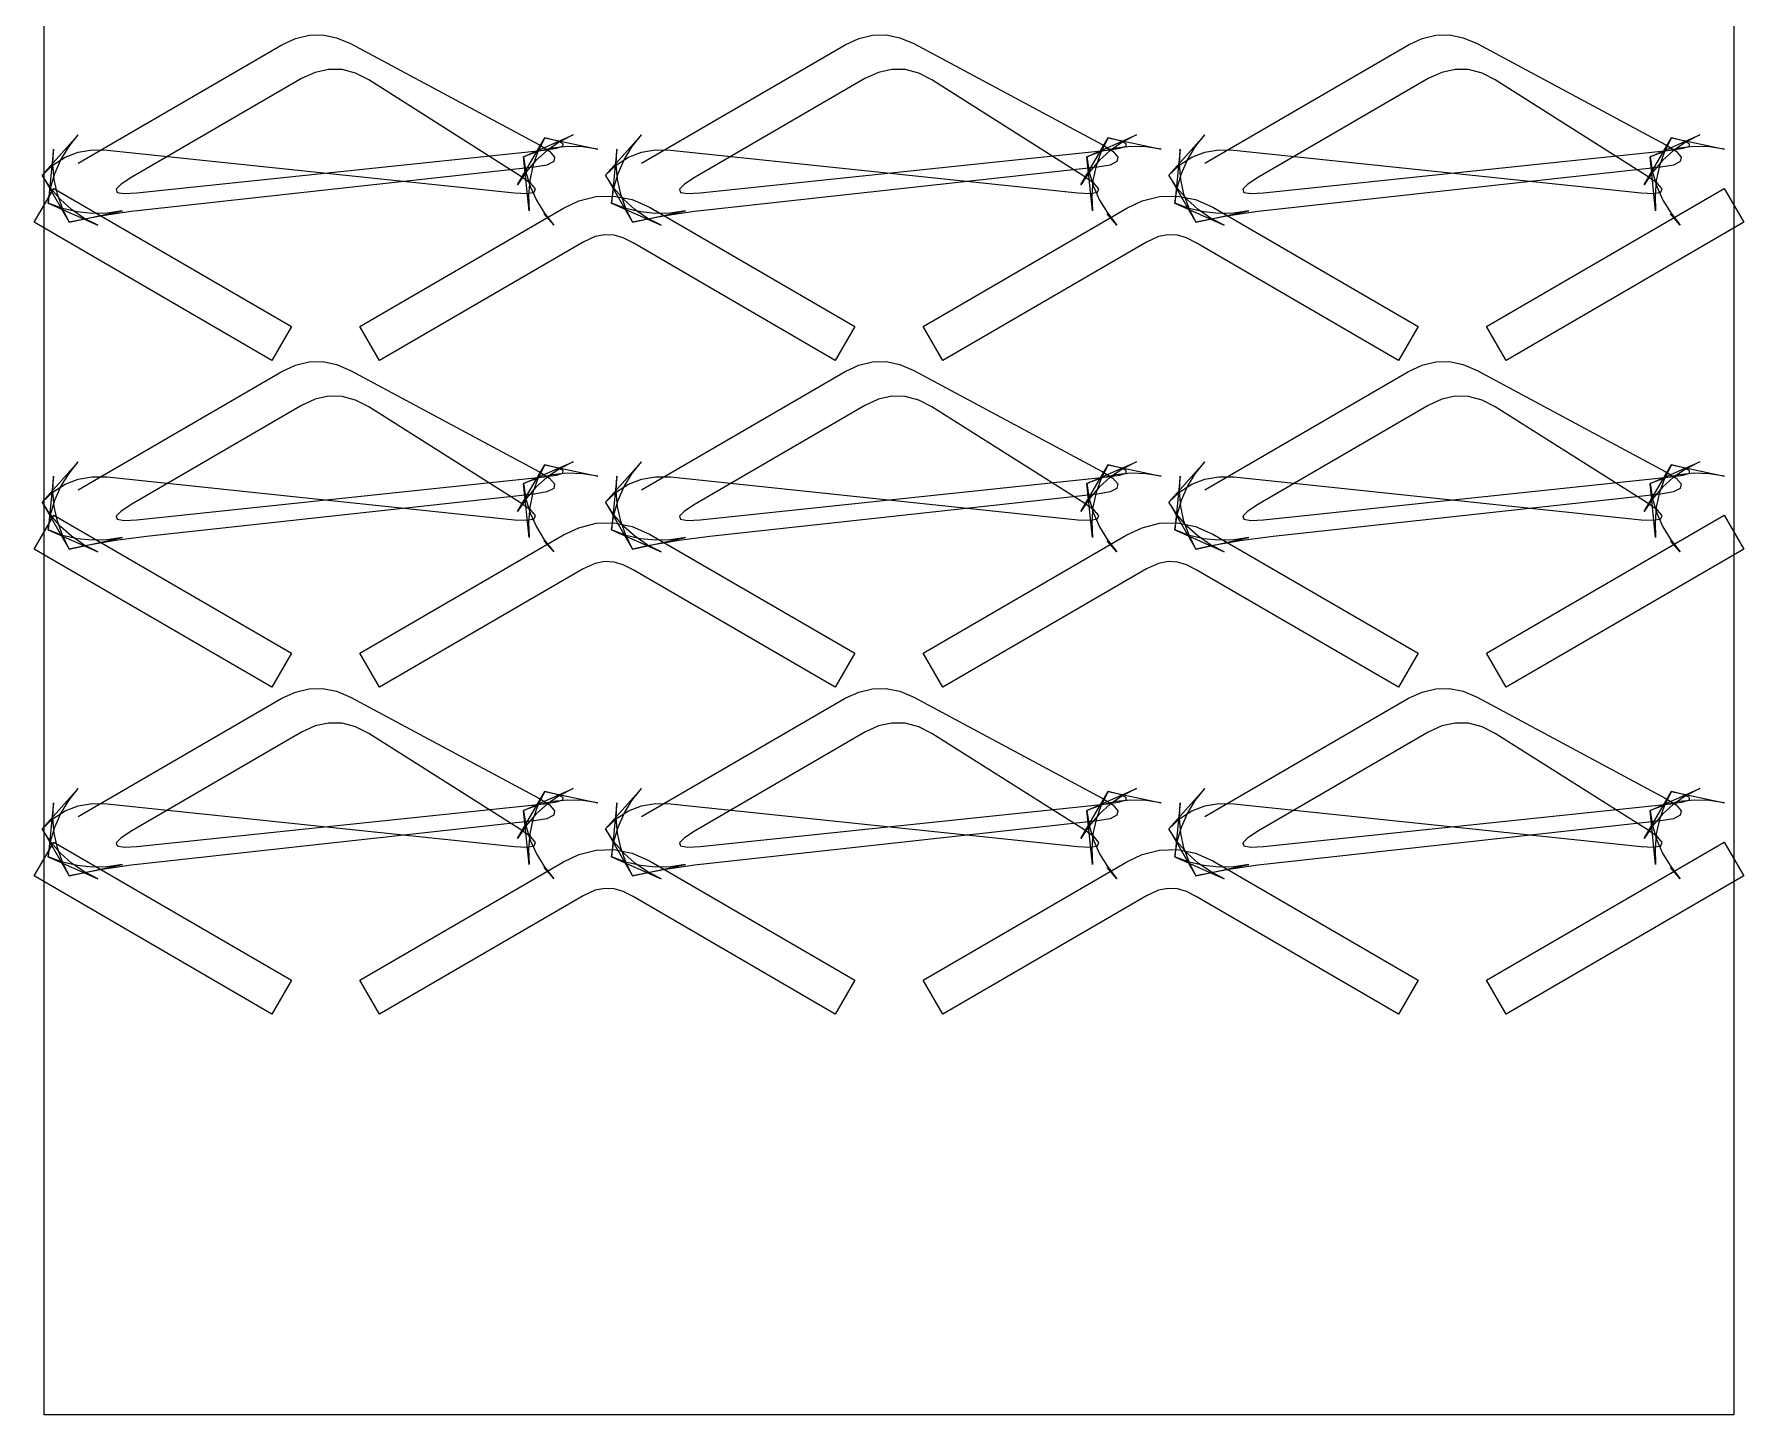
# Model space of a CAD drawing. Header units: metres. Extents: x 0 to 22, y 0 to 162.
# Drawn here: x -0.13 to 21.67, y 0 to 17.59 of the extents above; entities that cross this region are included whole.
import ezdxf

# ---------------------------------------------------------------- set-up
doc = ezdxf.new("R2010")
doc.units = ezdxf.units.M
doc.layers.add('TOP', color=1, linetype='Continuous', lineweight=0)

msp = doc.modelspace()

# ---------------------------------------------------------------- linework, layer by layer
at = {"layer": 'TOP'}
for p, q in [((0.435, 15.951), (3.032, 17.458)), ((3.032, 17.458), (3.205, 17.539)), ((3.205, 17.539), (3.379, 17.581)), ((3.379, 17.581), (3.554, 17.584)), ((3.554, 17.584), (3.729, 17.548)), ((3.729, 17.548), (3.905, 17.473)), ((3.905, 17.473), (6.305, 16.187)), ((7.615, 15.951), (10.212, 17.458)), ((10.212, 17.458), (10.385, 17.539)), ((10.385, 17.539), (10.559, 17.581)), ((10.559, 17.581), (10.734, 17.584)), ((10.734, 17.584), (10.909, 17.548)), ((10.909, 17.548), (11.085, 17.473)), ((11.085, 17.473), (13.485, 16.187)), ((14.795, 15.951), (17.392, 17.458)), ((17.392, 17.458), (17.565, 17.539)), ((17.565, 17.539), (17.739, 17.581)), ((17.739, 17.581), (17.914, 17.584)), ((17.914, 17.584), (18.089, 17.548)), ((18.089, 17.548), (18.265, 17.473)), ((18.265, 17.473), (20.665, 16.187)), ((3.283, 17.026), (1.118, 15.769)), ((3.456, 17.106), (3.283, 17.026)), ((3.627, 17.144), (3.456, 17.106)), ((3.798, 17.141), (3.627, 17.144)), ((3.969, 17.096), (3.798, 17.141)), ((4.138, 17.01), (3.969, 17.096)), ((6.072, 15.785), (4.138, 17.01)), ((10.463, 17.026), (8.298, 15.769)), ((10.636, 17.106), (10.463, 17.026)), ((10.807, 17.144), (10.636, 17.106)), ((10.978, 17.141), (10.807, 17.144)), ((11.149, 17.096), (10.978, 17.141)), ((11.318, 17.01), (11.149, 17.096)), ((13.252, 15.785), (11.318, 17.01)), ((17.643, 17.026), (15.478, 15.769)), ((17.816, 17.106), (17.643, 17.026)), ((17.987, 17.144), (17.816, 17.106)), ((18.158, 17.141), (17.987, 17.144)), ((18.329, 17.096), (18.158, 17.141)), ((18.498, 17.01), (18.329, 17.096)), ((20.432, 15.785), (18.498, 17.01)), ((0.436, 16.309), (-0.025, 15.794)), ((0.122, 16.127), (0.052, 15.439)), ((0.114, 15.93), (0.122, 16.127)), ((0.215, 15.991), (0.314, 16.155)), ((0.314, 16.155), (0.436, 16.309)), ((6.035, 15.674), (6.382, 16.272)), ((6.112, 16.029), (6.744, 16.309)), ((6.382, 16.272), (6.294, 16.096)), ((6.482, 16.142), (6.296, 16.098)), ((6.305, 16.187), (6.444, 16.1)), ((6.374, 16.115), (6.533, 16.138)), ((6.538, 16.232), (6.382, 16.272)), ((6.382, 16.272), (7.058, 16.127)), ((6.569, 16.219), (6.411, 16.11)), ((6.672, 16.161), (6.482, 16.142)), ((6.533, 16.138), (6.614, 16.165)), ((6.615, 16.196), (6.538, 16.232)), ((6.744, 16.309), (6.569, 16.219)), ((6.614, 16.165), (6.615, 16.196)), ((6.863, 16.156), (6.672, 16.161)), ((7.058, 16.127), (6.863, 16.156)), ((7.616, 16.309), (7.155, 15.794)), ((7.302, 16.127), (7.232, 15.439)), ((7.294, 15.93), (7.302, 16.127)), ((7.395, 15.991), (7.494, 16.155)), ((7.494, 16.155), (7.616, 16.309)), ((13.215, 15.674), (13.562, 16.272)), ((13.292, 16.029), (13.924, 16.309)), ((13.562, 16.272), (13.474, 16.096)), ((13.662, 16.142), (13.476, 16.098)), ((13.485, 16.187), (13.624, 16.1)), ((13.554, 16.115), (13.713, 16.138)), ((13.718, 16.232), (13.562, 16.272)), ((13.562, 16.272), (14.238, 16.127)), ((13.749, 16.219), (13.591, 16.11)), ((13.852, 16.161), (13.662, 16.142)), ((13.713, 16.138), (13.794, 16.165)), ((13.795, 16.196), (13.718, 16.232)), ((13.924, 16.309), (13.749, 16.219)), ((13.794, 16.165), (13.795, 16.196)), ((14.043, 16.156), (13.852, 16.161)), ((14.238, 16.127), (14.043, 16.156)), ((14.796, 16.309), (14.335, 15.794)), ((14.482, 16.127), (14.412, 15.439)), ((14.474, 15.93), (14.482, 16.127)), ((14.575, 15.991), (14.674, 16.155)), ((14.674, 16.155), (14.796, 16.309)), ((20.395, 15.674), (20.742, 16.272)), ((20.472, 16.029), (21.104, 16.309)), ((20.742, 16.272), (20.654, 16.096)), ((20.842, 16.142), (20.656, 16.098)), ((20.665, 16.187), (20.804, 16.1)), ((20.734, 16.115), (20.893, 16.138)), ((20.898, 16.232), (20.742, 16.272)), ((20.742, 16.272), (21.418, 16.127)), ((20.929, 16.219), (20.771, 16.11)), ((21.032, 16.161), (20.842, 16.142)), ((20.893, 16.138), (20.974, 16.165)), ((20.975, 16.196), (20.898, 16.232)), ((21.104, 16.309), (20.929, 16.219)), ((20.974, 16.165), (20.975, 16.196)), ((21.223, 16.156), (21.032, 16.161)), ((21.418, 16.127), (21.223, 16.156)), ((-0.025, 15.794), (0.115, 15.926)), ((0.13, 15.739), (0.114, 15.93)), ((0.115, 15.926), (0.268, 16.024)), ((0.138, 15.817), (0.215, 15.991)), ((0.268, 16.024), (0.435, 16.088)), ((0.435, 16.088), (0.614, 16.118)), ((0.614, 16.118), (0.806, 16.115)), ((0.806, 16.115), (5.997, 15.57)), ((1.183, 15.57), (6.374, 16.115)), ((6.296, 16.098), (6.112, 16.029)), ((6.182, 15.342), (6.112, 16.029)), ((6.112, 16.029), (6.143, 15.835)), ((6.269, 15.983), (6.144, 15.838)), ((6.23, 15.915), (6.19, 15.73)), ((6.294, 16.096), (6.23, 15.915)), ((6.41, 15.925), (6.248, 15.896)), ((6.411, 16.11), (6.269, 15.983)), ((6.496, 15.969), (6.41, 15.925)), ((6.444, 16.1), (6.507, 16.027)), ((6.507, 16.027), (6.496, 15.969)), ((7.155, 15.794), (7.295, 15.926)), ((7.31, 15.739), (7.294, 15.93)), ((7.295, 15.926), (7.448, 16.024)), ((7.318, 15.817), (7.395, 15.991)), ((7.448, 16.024), (7.615, 16.088)), ((7.615, 16.088), (7.794, 16.118)), ((7.794, 16.118), (7.986, 16.115)), ((7.986, 16.115), (13.177, 15.57)), ((8.363, 15.57), (13.554, 16.115)), ((13.476, 16.098), (13.292, 16.029)), ((13.362, 15.342), (13.292, 16.029)), ((13.292, 16.029), (13.323, 15.835)), ((13.449, 15.983), (13.324, 15.838)), ((13.41, 15.915), (13.37, 15.73)), ((13.474, 16.096), (13.41, 15.915)), ((13.59, 15.925), (13.428, 15.896)), ((13.591, 16.11), (13.449, 15.983)), ((13.676, 15.969), (13.59, 15.925)), ((13.624, 16.1), (13.687, 16.027)), ((13.687, 16.027), (13.676, 15.969)), ((14.335, 15.794), (14.475, 15.926)), ((14.49, 15.739), (14.474, 15.93)), ((14.475, 15.926), (14.628, 16.024)), ((14.498, 15.817), (14.575, 15.991)), ((14.628, 16.024), (14.795, 16.088)), ((14.795, 16.088), (14.974, 16.118)), ((14.974, 16.118), (15.166, 16.115)), ((15.166, 16.115), (20.357, 15.57)), ((15.543, 15.57), (20.734, 16.115)), ((20.656, 16.098), (20.472, 16.029)), ((20.542, 15.342), (20.472, 16.029)), ((20.472, 16.029), (20.503, 15.835)), ((20.629, 15.983), (20.504, 15.838)), ((20.59, 15.915), (20.55, 15.73)), ((20.654, 16.096), (20.59, 15.915)), ((20.77, 15.925), (20.608, 15.896)), ((20.771, 16.11), (20.629, 15.983)), ((20.856, 15.969), (20.77, 15.925)), ((20.804, 16.1), (20.867, 16.027)), ((20.867, 16.027), (20.856, 15.969)), ((0.084, 15.631), (-0.025, 15.794)), ((-0.025, 15.794), (0.322, 15.197)), ((0.083, 15.633), (0.138, 15.817)), ((0.17, 15.553), (0.13, 15.739)), ((1.118, 15.769), (0.982, 15.681)), ((6.248, 15.896), (1.308, 15.356)), ((6.144, 15.838), (6.035, 15.674)), ((6.204, 15.691), (6.072, 15.785)), ((6.143, 15.835), (6.198, 15.651)), ((6.19, 15.73), (6.174, 15.538)), ((6.263, 15.623), (6.204, 15.691)), ((7.264, 15.631), (7.155, 15.794)), ((7.155, 15.794), (7.502, 15.197)), ((7.263, 15.633), (7.318, 15.817)), ((7.35, 15.553), (7.31, 15.739)), ((8.298, 15.769), (8.162, 15.681)), ((13.428, 15.896), (8.488, 15.356)), ((13.324, 15.838), (13.215, 15.674)), ((13.384, 15.691), (13.252, 15.785)), ((13.323, 15.835), (13.378, 15.651)), ((13.37, 15.73), (13.354, 15.538)), ((13.443, 15.623), (13.384, 15.691)), ((14.444, 15.631), (14.335, 15.794)), ((14.335, 15.794), (14.682, 15.197)), ((14.443, 15.633), (14.498, 15.817)), ((14.53, 15.553), (14.49, 15.739)), ((15.478, 15.769), (15.342, 15.681)), ((20.608, 15.896), (15.668, 15.356)), ((20.504, 15.838), (20.395, 15.674)), ((20.564, 15.691), (20.432, 15.785)), ((20.503, 15.835), (20.558, 15.651)), ((20.55, 15.73), (20.534, 15.538)), ((20.623, 15.623), (20.564, 15.691)), ((-0.126, 15.195), (0.126, 15.627)), ((0.052, 15.439), (0.083, 15.633)), ((0.209, 15.485), (0.084, 15.631)), ((0.126, 15.627), (3.155, 13.868)), ((0.234, 15.372), (0.17, 15.553)), ((0.351, 15.358), (0.209, 15.485)), ((0.982, 15.681), (0.921, 15.617)), ((0.921, 15.617), (0.934, 15.577)), ((0.934, 15.577), (1.021, 15.562)), ((1.021, 15.562), (1.183, 15.57)), ((5.997, 15.57), (6.159, 15.562)), ((6.159, 15.562), (6.248, 15.58)), ((6.174, 15.538), (6.182, 15.342)), ((6.198, 15.651), (6.275, 15.478)), ((6.248, 15.58), (6.263, 15.623)), ((6.275, 15.478), (6.374, 15.314)), ((6.815, 15.467), (7.037, 15.524)), ((7.037, 15.524), (7.266, 15.53)), ((7.232, 15.439), (7.263, 15.633)), ((7.389, 15.485), (7.264, 15.631)), ((7.266, 15.53), (7.496, 15.484)), ((7.414, 15.372), (7.35, 15.553)), ((7.531, 15.358), (7.389, 15.485)), ((7.496, 15.484), (7.718, 15.387)), ((8.162, 15.681), (8.101, 15.617)), ((8.101, 15.617), (8.114, 15.577)), ((8.114, 15.577), (8.201, 15.562)), ((8.201, 15.562), (8.363, 15.57)), ((13.177, 15.57), (13.339, 15.562)), ((13.339, 15.562), (13.428, 15.58)), ((13.354, 15.538), (13.362, 15.342)), ((13.378, 15.651), (13.455, 15.478)), ((13.428, 15.58), (13.443, 15.623)), ((13.455, 15.478), (13.554, 15.314)), ((13.995, 15.467), (14.217, 15.524)), ((14.217, 15.524), (14.446, 15.53)), ((14.412, 15.439), (14.443, 15.633)), ((14.569, 15.485), (14.444, 15.631)), ((14.446, 15.53), (14.676, 15.484)), ((14.594, 15.372), (14.53, 15.553)), ((14.711, 15.358), (14.569, 15.485)), ((14.676, 15.484), (14.898, 15.387)), ((15.342, 15.681), (15.281, 15.617)), ((15.281, 15.617), (15.294, 15.577)), ((15.294, 15.577), (15.381, 15.562)), ((15.381, 15.562), (15.543, 15.57)), ((18.385, 13.868), (21.414, 15.627)), ((20.357, 15.57), (20.519, 15.562)), ((20.519, 15.562), (20.608, 15.58)), ((20.534, 15.538), (20.542, 15.342)), ((20.558, 15.651), (20.635, 15.478)), ((20.608, 15.58), (20.623, 15.623)), ((20.635, 15.478), (20.734, 15.314)), ((21.414, 15.627), (21.666, 15.195)), ((0.236, 15.371), (0.052, 15.439)), ((0.052, 15.439), (0.684, 15.16)), ((0.322, 15.197), (0.234, 15.372)), ((0.423, 15.327), (0.236, 15.371)), ((0.322, 15.197), (0.998, 15.342)), ((0.509, 15.25), (0.351, 15.358)), ((0.612, 15.307), (0.423, 15.327)), ((0.715, 15.273), (0.518, 15.237)), ((0.804, 15.312), (0.612, 15.307)), ((0.912, 15.305), (0.715, 15.273)), ((0.998, 15.342), (0.804, 15.312)), ((1.11, 15.332), (0.912, 15.305)), ((1.308, 15.356), (1.11, 15.332)), ((4.025, 13.868), (6.622, 15.376)), ((6.496, 15.16), (6.369, 15.302)), ((6.374, 15.314), (6.496, 15.16)), ((6.622, 15.376), (6.815, 15.467)), ((7.416, 15.371), (7.232, 15.439)), ((7.232, 15.439), (7.864, 15.16)), ((7.502, 15.197), (7.414, 15.372)), ((7.603, 15.327), (7.416, 15.371)), ((7.502, 15.197), (8.178, 15.342)), ((7.689, 15.25), (7.531, 15.358)), ((7.792, 15.307), (7.603, 15.327)), ((7.895, 15.273), (7.698, 15.237)), ((7.718, 15.387), (10.335, 13.868)), ((7.984, 15.312), (7.792, 15.307)), ((8.092, 15.305), (7.895, 15.273)), ((8.178, 15.342), (7.984, 15.312)), ((8.29, 15.332), (8.092, 15.305)), ((8.488, 15.356), (8.29, 15.332)), ((11.205, 13.868), (13.802, 15.376)), ((13.676, 15.16), (13.549, 15.302)), ((13.554, 15.314), (13.676, 15.16)), ((13.802, 15.376), (13.995, 15.467)), ((14.596, 15.371), (14.412, 15.439)), ((14.412, 15.439), (15.044, 15.16)), ((14.682, 15.197), (14.594, 15.372)), ((14.783, 15.327), (14.596, 15.371)), ((14.682, 15.197), (15.358, 15.342)), ((14.869, 15.25), (14.711, 15.358)), ((14.972, 15.307), (14.783, 15.327)), ((15.075, 15.273), (14.878, 15.237)), ((14.898, 15.387), (17.515, 13.868)), ((15.164, 15.312), (14.972, 15.307)), ((15.272, 15.305), (15.075, 15.273)), ((15.358, 15.342), (15.164, 15.312)), ((15.47, 15.332), (15.272, 15.305)), ((15.668, 15.356), (15.47, 15.332)), ((20.856, 15.16), (20.729, 15.302)), ((20.734, 15.314), (20.856, 15.16)), ((2.904, 13.436), (-0.126, 15.195)), ((0.518, 15.237), (0.322, 15.197)), ((0.684, 15.16), (0.509, 15.25)), ((7.15, 15.037), (7.026, 15.014)), ((7.266, 15.03), (7.15, 15.037)), ((7.698, 15.237), (7.502, 15.197)), ((7.864, 15.16), (7.689, 15.25)), ((14.33, 15.037), (14.206, 15.014)), ((14.446, 15.03), (14.33, 15.037)), ((14.878, 15.237), (14.682, 15.197)), ((15.044, 15.16), (14.869, 15.25)), ((21.666, 15.195), (18.636, 13.436)), ((6.873, 14.944), (4.276, 13.436)), ((7.026, 15.014), (6.873, 14.944)), ((7.383, 14.997), (7.266, 15.03)), ((7.507, 14.933), (7.383, 14.997)), ((10.084, 13.436), (7.507, 14.933)), ((14.053, 14.944), (11.456, 13.436)), ((14.206, 15.014), (14.053, 14.944)), ((14.563, 14.997), (14.446, 15.03)), ((14.687, 14.933), (14.563, 14.997)), ((17.264, 13.436), (14.687, 14.933)), ((3.155, 13.868), (2.904, 13.436)), ((4.276, 13.436), (4.025, 13.868)), ((10.335, 13.868), (10.084, 13.436)), ((11.456, 13.436), (11.205, 13.868)), ((17.515, 13.868), (17.264, 13.436)), ((18.636, 13.436), (18.385, 13.868)), ((0.435, 11.786), (3.032, 13.294)), ((3.032, 13.294), (3.205, 13.375)), ((3.205, 13.375), (3.379, 13.417)), ((3.379, 13.417), (3.554, 13.42)), ((3.554, 13.42), (3.729, 13.384)), ((3.729, 13.384), (3.905, 13.309)), ((3.905, 13.309), (6.305, 12.022)), ((7.615, 11.786), (10.212, 13.294)), ((10.212, 13.294), (10.385, 13.375)), ((10.385, 13.375), (10.559, 13.417)), ((10.559, 13.417), (10.734, 13.42)), ((10.734, 13.42), (10.909, 13.384)), ((10.909, 13.384), (11.085, 13.309)), ((11.085, 13.309), (13.485, 12.022)), ((14.795, 11.786), (17.392, 13.294)), ((17.392, 13.294), (17.565, 13.375)), ((17.565, 13.375), (17.739, 13.417)), ((17.739, 13.417), (17.914, 13.42)), ((17.914, 13.42), (18.089, 13.384)), ((18.089, 13.384), (18.265, 13.309)), ((18.265, 13.309), (20.665, 12.022)), ((3.283, 12.862), (1.118, 11.605)), ((3.456, 12.941), (3.283, 12.862)), ((3.627, 12.979), (3.456, 12.941)), ((3.798, 12.976), (3.627, 12.979)), ((3.969, 12.931), (3.798, 12.976)), ((4.138, 12.845), (3.969, 12.931)), ((10.463, 12.862), (8.298, 11.605)), ((10.636, 12.941), (10.463, 12.862)), ((10.807, 12.979), (10.636, 12.941)), ((10.978, 12.976), (10.807, 12.979)), ((11.149, 12.931), (10.978, 12.976)), ((11.318, 12.845), (11.149, 12.931)), ((17.643, 12.862), (15.478, 11.605)), ((17.816, 12.941), (17.643, 12.862)), ((17.987, 12.979), (17.816, 12.941)), ((18.158, 12.976), (17.987, 12.979)), ((18.329, 12.931), (18.158, 12.976)), ((18.498, 12.845), (18.329, 12.931)), ((6.072, 11.621), (4.138, 12.845)), ((13.252, 11.621), (11.318, 12.845)), ((20.432, 11.621), (18.498, 12.845)), ((0.436, 12.145), (-0.025, 11.63)), ((0.215, 11.827), (0.314, 11.991)), ((0.314, 11.991), (0.436, 12.145)), ((6.035, 11.51), (6.382, 12.107)), ((6.112, 11.865), (6.744, 12.145)), ((6.382, 12.107), (6.294, 11.932)), ((6.305, 12.022), (6.444, 11.935)), ((6.538, 12.068), (6.382, 12.107)), ((6.382, 12.107), (7.058, 11.962)), ((6.569, 12.054), (6.411, 11.946)), ((6.672, 11.997), (6.482, 11.978)), ((6.533, 11.973), (6.614, 12)), ((6.615, 12.032), (6.538, 12.068)), ((6.744, 12.145), (6.569, 12.054)), ((6.614, 12), (6.615, 12.032)), ((6.863, 11.992), (6.672, 11.997)), ((7.058, 11.962), (6.863, 11.992)), ((7.616, 12.145), (7.155, 11.63)), ((7.395, 11.827), (7.494, 11.991)), ((7.494, 11.991), (7.616, 12.145)), ((13.215, 11.51), (13.562, 12.107)), ((13.292, 11.865), (13.924, 12.145)), ((13.562, 12.107), (13.474, 11.932)), ((13.485, 12.022), (13.624, 11.935)), ((13.718, 12.068), (13.562, 12.107)), ((13.562, 12.107), (14.238, 11.962)), ((13.749, 12.054), (13.591, 11.946)), ((13.852, 11.997), (13.662, 11.978)), ((13.713, 11.973), (13.794, 12)), ((13.795, 12.032), (13.718, 12.068)), ((13.924, 12.145), (13.749, 12.054)), ((13.794, 12), (13.795, 12.032)), ((14.043, 11.992), (13.852, 11.997)), ((14.238, 11.962), (14.043, 11.992)), ((14.796, 12.145), (14.335, 11.63)), ((14.575, 11.827), (14.674, 11.991)), ((14.674, 11.991), (14.796, 12.145)), ((20.395, 11.51), (20.742, 12.107)), ((20.472, 11.865), (21.104, 12.145)), ((20.742, 12.107), (20.654, 11.932)), ((20.665, 12.022), (20.804, 11.935)), ((20.898, 12.068), (20.742, 12.107)), ((20.742, 12.107), (21.418, 11.962)), ((20.929, 12.054), (20.771, 11.946)), ((21.032, 11.997), (20.842, 11.978)), ((20.893, 11.973), (20.974, 12)), ((20.975, 12.032), (20.898, 12.068)), ((21.104, 12.145), (20.929, 12.054)), ((20.974, 12), (20.975, 12.032)), ((21.223, 11.992), (21.032, 11.997)), ((21.418, 11.962), (21.223, 11.992)), ((0.122, 11.962), (0.052, 11.275)), ((0.114, 11.766), (0.122, 11.962)), ((0.115, 11.762), (0.268, 11.86)), ((0.138, 11.653), (0.215, 11.827)), ((0.268, 11.86), (0.435, 11.924)), ((0.435, 11.924), (0.614, 11.954)), ((0.614, 11.954), (0.806, 11.95)), ((0.806, 11.95), (5.997, 11.406)), ((1.183, 11.406), (6.374, 11.95)), ((6.296, 11.934), (6.112, 11.865)), ((6.182, 11.178), (6.112, 11.865)), ((6.112, 11.865), (6.143, 11.671)), ((6.269, 11.819), (6.144, 11.674)), ((6.294, 11.932), (6.23, 11.751)), ((6.411, 11.946), (6.269, 11.819)), ((6.482, 11.978), (6.296, 11.934)), ((6.374, 11.95), (6.533, 11.973)), ((6.496, 11.804), (6.41, 11.761)), ((6.444, 11.935), (6.507, 11.862)), ((6.507, 11.862), (6.496, 11.804)), ((7.302, 11.962), (7.232, 11.275)), ((7.294, 11.766), (7.302, 11.962)), ((7.295, 11.762), (7.448, 11.86)), ((7.318, 11.653), (7.395, 11.827)), ((7.448, 11.86), (7.615, 11.924)), ((7.615, 11.924), (7.794, 11.954)), ((7.794, 11.954), (7.986, 11.95)), ((7.986, 11.95), (13.177, 11.406)), ((8.363, 11.406), (13.554, 11.95)), ((13.476, 11.934), (13.292, 11.865)), ((13.362, 11.178), (13.292, 11.865)), ((13.292, 11.865), (13.323, 11.671)), ((13.449, 11.819), (13.324, 11.674)), ((13.474, 11.932), (13.41, 11.751)), ((13.591, 11.946), (13.449, 11.819)), ((13.662, 11.978), (13.476, 11.934)), ((13.554, 11.95), (13.713, 11.973)), ((13.676, 11.804), (13.59, 11.761)), ((13.624, 11.935), (13.687, 11.862)), ((13.687, 11.862), (13.676, 11.804)), ((14.482, 11.962), (14.412, 11.275)), ((14.474, 11.766), (14.482, 11.962)), ((14.475, 11.762), (14.628, 11.86)), ((14.498, 11.653), (14.575, 11.827)), ((14.628, 11.86), (14.795, 11.924)), ((14.795, 11.924), (14.974, 11.954)), ((14.974, 11.954), (15.166, 11.95)), ((15.166, 11.95), (20.357, 11.406)), ((15.543, 11.406), (20.734, 11.95)), ((20.656, 11.934), (20.472, 11.865)), ((20.542, 11.178), (20.472, 11.865)), ((20.472, 11.865), (20.503, 11.671)), ((20.629, 11.819), (20.504, 11.674)), ((20.654, 11.932), (20.59, 11.751)), ((20.771, 11.946), (20.629, 11.819)), ((20.842, 11.978), (20.656, 11.934)), ((20.734, 11.95), (20.893, 11.973)), ((20.856, 11.804), (20.77, 11.761)), ((20.804, 11.935), (20.867, 11.862)), ((20.867, 11.862), (20.856, 11.804)), ((-0.025, 11.63), (0.115, 11.762)), ((0.084, 11.466), (-0.025, 11.63)), ((-0.025, 11.63), (0.322, 11.032)), ((0.083, 11.469), (0.138, 11.653)), ((0.13, 11.575), (0.114, 11.766)), ((0.17, 11.389), (0.13, 11.575)), ((1.118, 11.605), (0.982, 11.516)), ((6.248, 11.732), (1.308, 11.192)), ((6.144, 11.674), (6.035, 11.51)), ((6.204, 11.527), (6.072, 11.621)), ((6.143, 11.671), (6.198, 11.487)), ((6.19, 11.565), (6.174, 11.374)), ((6.23, 11.751), (6.19, 11.565)), ((6.41, 11.761), (6.248, 11.732)), ((7.155, 11.63), (7.295, 11.762)), ((7.264, 11.466), (7.155, 11.63)), ((7.155, 11.63), (7.502, 11.032)), ((7.263, 11.469), (7.318, 11.653)), ((7.31, 11.575), (7.294, 11.766)), ((7.35, 11.389), (7.31, 11.575)), ((8.298, 11.605), (8.162, 11.516)), ((13.428, 11.732), (8.488, 11.192)), ((13.324, 11.674), (13.215, 11.51)), ((13.384, 11.527), (13.252, 11.621)), ((13.323, 11.671), (13.378, 11.487)), ((13.37, 11.565), (13.354, 11.374)), ((13.41, 11.751), (13.37, 11.565)), ((13.59, 11.761), (13.428, 11.732)), ((14.335, 11.63), (14.475, 11.762)), ((14.444, 11.466), (14.335, 11.63)), ((14.335, 11.63), (14.682, 11.032)), ((14.443, 11.469), (14.498, 11.653)), ((14.49, 11.575), (14.474, 11.766)), ((14.53, 11.389), (14.49, 11.575)), ((15.478, 11.605), (15.342, 11.516)), ((20.608, 11.732), (15.668, 11.192)), ((20.504, 11.674), (20.395, 11.51)), ((20.564, 11.527), (20.432, 11.621)), ((20.503, 11.671), (20.558, 11.487)), ((20.55, 11.565), (20.534, 11.374)), ((20.59, 11.751), (20.55, 11.565)), ((20.77, 11.761), (20.608, 11.732)), ((-0.126, 11.03), (0.126, 11.463)), ((0.052, 11.275), (0.083, 11.469)), ((0.209, 11.321), (0.084, 11.466)), ((0.126, 11.463), (3.155, 9.704)), ((0.234, 11.208), (0.17, 11.389)), ((0.982, 11.516), (0.921, 11.452)), ((0.921, 11.452), (0.934, 11.413)), ((0.934, 11.413), (1.021, 11.397)), ((1.021, 11.397), (1.183, 11.406)), ((5.997, 11.406), (6.159, 11.398)), ((6.159, 11.398), (6.248, 11.415)), ((6.174, 11.374), (6.182, 11.178)), ((6.198, 11.487), (6.275, 11.313)), ((6.263, 11.458), (6.204, 11.527)), ((6.248, 11.415), (6.263, 11.458)), ((6.815, 11.303), (7.037, 11.36)), ((7.037, 11.36), (7.266, 11.366)), ((7.232, 11.275), (7.263, 11.469)), ((7.389, 11.321), (7.264, 11.466)), ((7.266, 11.366), (7.496, 11.319)), ((7.414, 11.208), (7.35, 11.389)), ((8.162, 11.516), (8.101, 11.452)), ((8.101, 11.452), (8.114, 11.413)), ((8.114, 11.413), (8.201, 11.397)), ((8.201, 11.397), (8.363, 11.406)), ((13.177, 11.406), (13.339, 11.398)), ((13.339, 11.398), (13.428, 11.415)), ((13.354, 11.374), (13.362, 11.178)), ((13.378, 11.487), (13.455, 11.313)), ((13.443, 11.458), (13.384, 11.527)), ((13.428, 11.415), (13.443, 11.458)), ((13.995, 11.303), (14.217, 11.36)), ((14.217, 11.36), (14.446, 11.366)), ((14.412, 11.275), (14.443, 11.469)), ((14.569, 11.321), (14.444, 11.466)), ((14.446, 11.366), (14.676, 11.319)), ((14.594, 11.208), (14.53, 11.389)), ((15.342, 11.516), (15.281, 11.452)), ((15.281, 11.452), (15.294, 11.413)), ((15.294, 11.413), (15.381, 11.397)), ((15.381, 11.397), (15.543, 11.406)), ((18.385, 9.704), (21.414, 11.463)), ((20.357, 11.406), (20.519, 11.398)), ((20.519, 11.398), (20.608, 11.415)), ((20.534, 11.374), (20.542, 11.178)), ((20.558, 11.487), (20.635, 11.313)), ((20.623, 11.458), (20.564, 11.527)), ((20.608, 11.415), (20.623, 11.458)), ((21.414, 11.463), (21.666, 11.03)), ((0.236, 11.206), (0.052, 11.275)), ((0.052, 11.275), (0.684, 10.995)), ((0.351, 11.194), (0.209, 11.321)), ((0.322, 11.032), (0.234, 11.208)), ((0.423, 11.162), (0.236, 11.206)), ((0.322, 11.032), (0.998, 11.178)), ((0.509, 11.085), (0.351, 11.194)), ((0.612, 11.143), (0.423, 11.162)), ((0.804, 11.148), (0.612, 11.143)), ((0.912, 11.14), (0.715, 11.108)), ((0.998, 11.178), (0.804, 11.148)), ((1.11, 11.168), (0.912, 11.14)), ((1.308, 11.192), (1.11, 11.168)), ((4.025, 9.704), (6.622, 11.212)), ((6.275, 11.313), (6.374, 11.149)), ((6.496, 10.995), (6.369, 11.137)), ((6.374, 11.149), (6.496, 10.995)), ((6.622, 11.212), (6.815, 11.303)), ((7.416, 11.206), (7.232, 11.275)), ((7.232, 11.275), (7.864, 10.995)), ((7.531, 11.194), (7.389, 11.321)), ((7.502, 11.032), (7.414, 11.208)), ((7.603, 11.162), (7.416, 11.206)), ((7.496, 11.319), (7.718, 11.222)), ((7.502, 11.032), (8.178, 11.178)), ((7.689, 11.085), (7.531, 11.194)), ((7.792, 11.143), (7.603, 11.162)), ((7.718, 11.222), (10.335, 9.704)), ((7.984, 11.148), (7.792, 11.143)), ((8.092, 11.14), (7.895, 11.108)), ((8.178, 11.178), (7.984, 11.148)), ((8.29, 11.168), (8.092, 11.14)), ((8.488, 11.192), (8.29, 11.168)), ((11.205, 9.704), (13.802, 11.212)), ((13.455, 11.313), (13.554, 11.149)), ((13.676, 10.995), (13.549, 11.137)), ((13.554, 11.149), (13.676, 10.995)), ((13.802, 11.212), (13.995, 11.303)), ((14.596, 11.206), (14.412, 11.275)), ((14.412, 11.275), (15.044, 10.995)), ((14.711, 11.194), (14.569, 11.321)), ((14.682, 11.032), (14.594, 11.208)), ((14.783, 11.162), (14.596, 11.206)), ((14.676, 11.319), (14.898, 11.222)), ((14.682, 11.032), (15.358, 11.178)), ((14.869, 11.085), (14.711, 11.194)), ((14.972, 11.143), (14.783, 11.162)), ((14.898, 11.222), (17.515, 9.704)), ((15.164, 11.148), (14.972, 11.143)), ((15.272, 11.14), (15.075, 11.108)), ((15.358, 11.178), (15.164, 11.148)), ((15.47, 11.168), (15.272, 11.14)), ((15.668, 11.192), (15.47, 11.168)), ((20.635, 11.313), (20.734, 11.149)), ((20.856, 10.995), (20.729, 11.137)), ((20.734, 11.149), (20.856, 10.995)), ((2.904, 9.272), (-0.126, 11.03)), ((0.518, 11.072), (0.322, 11.032)), ((0.684, 10.995), (0.509, 11.085)), ((0.715, 11.108), (0.518, 11.072)), ((7.698, 11.072), (7.502, 11.032)), ((7.864, 10.995), (7.689, 11.085)), ((7.895, 11.108), (7.698, 11.072)), ((14.878, 11.072), (14.682, 11.032)), ((15.044, 10.995), (14.869, 11.085)), ((15.075, 11.108), (14.878, 11.072)), ((21.666, 11.03), (18.636, 9.272)), ((6.873, 10.779), (4.276, 9.272)), ((7.026, 10.849), (6.873, 10.779)), ((7.15, 10.873), (7.026, 10.849)), ((7.266, 10.866), (7.15, 10.873)), ((7.383, 10.832), (7.266, 10.866)), ((7.507, 10.769), (7.383, 10.832)), ((10.084, 9.272), (7.507, 10.769)), ((14.053, 10.779), (11.456, 9.272)), ((14.206, 10.849), (14.053, 10.779)), ((14.33, 10.873), (14.206, 10.849)), ((14.446, 10.866), (14.33, 10.873)), ((14.563, 10.832), (14.446, 10.866)), ((14.687, 10.769), (14.563, 10.832)), ((17.264, 9.272), (14.687, 10.769)), ((3.155, 9.704), (2.904, 9.272)), ((4.276, 9.272), (4.025, 9.704)), ((10.335, 9.704), (10.084, 9.272)), ((11.456, 9.272), (11.205, 9.704)), ((17.515, 9.704), (17.264, 9.272)), ((18.636, 9.272), (18.385, 9.704)), ((3.032, 9.13), (3.205, 9.21)), ((3.205, 9.21), (3.379, 9.252)), ((3.379, 9.252), (3.554, 9.255)), ((3.554, 9.255), (3.729, 9.219)), ((3.729, 9.219), (3.905, 9.144)), ((10.212, 9.13), (10.385, 9.21)), ((10.385, 9.21), (10.559, 9.252)), ((10.559, 9.252), (10.734, 9.255)), ((10.734, 9.255), (10.909, 9.219)), ((10.909, 9.219), (11.085, 9.144)), ((17.392, 9.13), (17.565, 9.21)), ((17.565, 9.21), (17.739, 9.252)), ((17.739, 9.252), (17.914, 9.255)), ((17.914, 9.255), (18.089, 9.219)), ((18.089, 9.219), (18.265, 9.144)), ((0.435, 7.622), (3.032, 9.13)), ((3.905, 9.144), (6.305, 7.858)), ((7.615, 7.622), (10.212, 9.13)), ((11.085, 9.144), (13.485, 7.858)), ((14.795, 7.622), (17.392, 9.13)), ((18.265, 9.144), (20.665, 7.858)), ((3.456, 8.777), (3.283, 8.697)), ((3.627, 8.815), (3.456, 8.777)), ((3.798, 8.812), (3.627, 8.815)), ((3.969, 8.767), (3.798, 8.812)), ((4.138, 8.681), (3.969, 8.767)), ((10.636, 8.777), (10.463, 8.697)), ((10.807, 8.815), (10.636, 8.777)), ((10.978, 8.812), (10.807, 8.815)), ((11.149, 8.767), (10.978, 8.812)), ((11.318, 8.681), (11.149, 8.767)), ((17.816, 8.777), (17.643, 8.697)), ((17.987, 8.815), (17.816, 8.777)), ((18.158, 8.812), (17.987, 8.815)), ((18.329, 8.767), (18.158, 8.812)), ((18.498, 8.681), (18.329, 8.767)), ((3.283, 8.697), (1.118, 7.44)), ((6.072, 7.457), (4.138, 8.681)), ((10.463, 8.697), (8.298, 7.44)), ((13.252, 7.457), (11.318, 8.681)), ((17.643, 8.697), (15.478, 7.44)), ((20.432, 7.457), (18.498, 8.681)), ((0.436, 7.98), (-0.025, 7.466)), ((0.314, 7.826), (0.436, 7.98)), ((6.035, 7.345), (6.382, 7.943)), ((6.112, 7.701), (6.744, 7.98)), ((6.382, 7.943), (6.294, 7.767)), ((6.305, 7.858), (6.444, 7.771)), ((6.538, 7.903), (6.382, 7.943)), ((6.382, 7.943), (7.058, 7.798)), ((6.569, 7.89), (6.411, 7.782)), ((6.615, 7.867), (6.538, 7.903)), ((6.744, 7.98), (6.569, 7.89)), ((6.614, 7.836), (6.615, 7.867)), ((7.616, 7.98), (7.155, 7.466)), ((7.494, 7.826), (7.616, 7.98)), ((13.215, 7.345), (13.562, 7.943)), ((13.292, 7.701), (13.924, 7.98)), ((13.562, 7.943), (13.474, 7.767)), ((13.485, 7.858), (13.624, 7.771)), ((13.718, 7.903), (13.562, 7.943)), ((13.562, 7.943), (14.238, 7.798)), ((13.749, 7.89), (13.591, 7.782)), ((13.795, 7.867), (13.718, 7.903)), ((13.924, 7.98), (13.749, 7.89)), ((13.794, 7.836), (13.795, 7.867)), ((14.796, 7.98), (14.335, 7.466)), ((14.674, 7.826), (14.796, 7.98)), ((20.395, 7.345), (20.742, 7.943)), ((20.472, 7.701), (21.104, 7.98)), ((20.742, 7.943), (20.654, 7.767)), ((20.665, 7.858), (20.804, 7.771)), ((20.898, 7.903), (20.742, 7.943)), ((20.742, 7.943), (21.418, 7.798)), ((20.929, 7.89), (20.771, 7.782)), ((20.975, 7.867), (20.898, 7.903)), ((21.104, 7.98), (20.929, 7.89)), ((20.974, 7.836), (20.975, 7.867)), ((0.122, 7.798), (0.052, 7.11)), ((0.114, 7.601), (0.122, 7.798)), ((0.115, 7.598), (0.268, 7.696)), ((0.138, 7.488), (0.215, 7.662)), ((0.215, 7.662), (0.314, 7.826)), ((0.268, 7.696), (0.435, 7.76)), ((0.435, 7.76), (0.614, 7.79)), ((0.614, 7.79), (0.806, 7.786)), ((0.806, 7.786), (5.997, 7.241)), ((1.183, 7.241), (6.374, 7.786)), ((6.296, 7.769), (6.112, 7.701)), ((6.182, 7.013), (6.112, 7.701)), ((6.112, 7.701), (6.143, 7.507)), ((6.269, 7.655), (6.144, 7.509)), ((6.294, 7.767), (6.23, 7.587)), ((6.411, 7.782), (6.269, 7.655)), ((6.482, 7.813), (6.296, 7.769)), ((6.374, 7.786), (6.533, 7.809)), ((6.496, 7.64), (6.41, 7.596)), ((6.444, 7.771), (6.507, 7.698)), ((6.672, 7.833), (6.482, 7.813)), ((6.507, 7.698), (6.496, 7.64)), ((6.533, 7.809), (6.614, 7.836)), ((6.863, 7.828), (6.672, 7.833)), ((7.058, 7.798), (6.863, 7.828)), ((7.302, 7.798), (7.232, 7.11)), ((7.294, 7.601), (7.302, 7.798)), ((7.295, 7.598), (7.448, 7.696)), ((7.318, 7.488), (7.395, 7.662)), ((7.395, 7.662), (7.494, 7.826)), ((7.448, 7.696), (7.615, 7.76)), ((7.615, 7.76), (7.794, 7.79)), ((7.794, 7.79), (7.986, 7.786)), ((7.986, 7.786), (13.177, 7.241)), ((8.363, 7.241), (13.554, 7.786)), ((13.476, 7.769), (13.292, 7.701)), ((13.362, 7.013), (13.292, 7.701)), ((13.292, 7.701), (13.323, 7.507)), ((13.449, 7.655), (13.324, 7.509)), ((13.474, 7.767), (13.41, 7.587)), ((13.591, 7.782), (13.449, 7.655)), ((13.662, 7.813), (13.476, 7.769)), ((13.554, 7.786), (13.713, 7.809)), ((13.676, 7.64), (13.59, 7.596)), ((13.624, 7.771), (13.687, 7.698)), ((13.852, 7.833), (13.662, 7.813)), ((13.687, 7.698), (13.676, 7.64)), ((13.713, 7.809), (13.794, 7.836)), ((14.043, 7.828), (13.852, 7.833)), ((14.238, 7.798), (14.043, 7.828)), ((14.482, 7.798), (14.412, 7.11)), ((14.474, 7.601), (14.482, 7.798)), ((14.475, 7.598), (14.628, 7.696)), ((14.498, 7.488), (14.575, 7.662)), ((14.575, 7.662), (14.674, 7.826)), ((14.628, 7.696), (14.795, 7.76)), ((14.795, 7.76), (14.974, 7.79)), ((14.974, 7.79), (15.166, 7.786)), ((15.166, 7.786), (20.357, 7.241)), ((15.543, 7.241), (20.734, 7.786)), ((20.656, 7.769), (20.472, 7.701)), ((20.542, 7.013), (20.472, 7.701)), ((20.472, 7.701), (20.503, 7.507)), ((20.629, 7.655), (20.504, 7.509)), ((20.654, 7.767), (20.59, 7.587)), ((20.771, 7.782), (20.629, 7.655)), ((20.842, 7.813), (20.656, 7.769)), ((20.734, 7.786), (20.893, 7.809)), ((20.856, 7.64), (20.77, 7.596)), ((20.804, 7.771), (20.867, 7.698)), ((21.032, 7.833), (20.842, 7.813)), ((20.867, 7.698), (20.856, 7.64)), ((20.893, 7.809), (20.974, 7.836)), ((21.223, 7.828), (21.032, 7.833)), ((21.418, 7.798), (21.223, 7.828)), ((-0.025, 7.466), (0.115, 7.598)), ((0.084, 7.302), (-0.025, 7.466)), ((-0.025, 7.466), (0.322, 6.868)), ((0.083, 7.304), (0.138, 7.488)), ((0.13, 7.41), (0.114, 7.601)), ((0.17, 7.224), (0.13, 7.41)), ((1.118, 7.44), (0.982, 7.352)), ((6.248, 7.567), (1.308, 7.027)), ((6.144, 7.509), (6.035, 7.345)), ((6.204, 7.363), (6.072, 7.457)), ((6.143, 7.507), (6.198, 7.323)), ((6.23, 7.587), (6.19, 7.401)), ((6.41, 7.596), (6.248, 7.567)), ((7.155, 7.466), (7.295, 7.598)), ((7.264, 7.302), (7.155, 7.466)), ((7.155, 7.466), (7.502, 6.868)), ((7.263, 7.304), (7.318, 7.488)), ((7.31, 7.41), (7.294, 7.601)), ((7.35, 7.224), (7.31, 7.41)), ((8.298, 7.44), (8.162, 7.352)), ((13.428, 7.567), (8.488, 7.027)), ((13.324, 7.509), (13.215, 7.345)), ((13.384, 7.363), (13.252, 7.457)), ((13.323, 7.507), (13.378, 7.323)), ((13.41, 7.587), (13.37, 7.401)), ((13.59, 7.596), (13.428, 7.567)), ((14.335, 7.466), (14.475, 7.598)), ((14.444, 7.302), (14.335, 7.466)), ((14.335, 7.466), (14.682, 6.868)), ((14.443, 7.304), (14.498, 7.488)), ((14.49, 7.41), (14.474, 7.601)), ((14.53, 7.224), (14.49, 7.41)), ((15.478, 7.44), (15.342, 7.352)), ((20.608, 7.567), (15.668, 7.027)), ((20.504, 7.509), (20.395, 7.345)), ((20.564, 7.363), (20.432, 7.457)), ((20.503, 7.507), (20.558, 7.323)), ((20.59, 7.587), (20.55, 7.401)), ((20.77, 7.596), (20.608, 7.567)), ((-0.126, 6.866), (0.126, 7.298)), ((0.052, 7.11), (0.083, 7.304)), ((0.209, 7.156), (0.084, 7.302)), ((0.126, 7.298), (3.155, 5.54)), ((0.234, 7.044), (0.17, 7.224)), ((0.982, 7.352), (0.921, 7.288)), ((0.921, 7.288), (0.934, 7.248)), ((0.934, 7.248), (1.021, 7.233)), ((1.021, 7.233), (1.183, 7.241)), ((5.997, 7.241), (6.159, 7.233)), ((6.159, 7.233), (6.248, 7.251)), ((6.19, 7.401), (6.174, 7.21)), ((6.174, 7.21), (6.182, 7.013)), ((6.198, 7.323), (6.275, 7.149)), ((6.263, 7.294), (6.204, 7.363)), ((6.248, 7.251), (6.263, 7.294)), ((6.815, 7.138), (7.037, 7.195)), ((7.037, 7.195), (7.266, 7.202)), ((7.232, 7.11), (7.263, 7.304)), ((7.389, 7.156), (7.264, 7.302)), ((7.266, 7.202), (7.496, 7.155)), ((7.414, 7.044), (7.35, 7.224)), ((8.162, 7.352), (8.101, 7.288)), ((8.101, 7.288), (8.114, 7.248)), ((8.114, 7.248), (8.201, 7.233)), ((8.201, 7.233), (8.363, 7.241)), ((13.177, 7.241), (13.339, 7.233)), ((13.339, 7.233), (13.428, 7.251)), ((13.37, 7.401), (13.354, 7.21)), ((13.354, 7.21), (13.362, 7.013)), ((13.378, 7.323), (13.455, 7.149)), ((13.443, 7.294), (13.384, 7.363)), ((13.428, 7.251), (13.443, 7.294)), ((13.995, 7.138), (14.217, 7.195)), ((14.217, 7.195), (14.446, 7.202)), ((14.412, 7.11), (14.443, 7.304)), ((14.569, 7.156), (14.444, 7.302)), ((14.446, 7.202), (14.676, 7.155)), ((14.594, 7.044), (14.53, 7.224)), ((15.342, 7.352), (15.281, 7.288)), ((15.281, 7.288), (15.294, 7.248)), ((15.294, 7.248), (15.381, 7.233)), ((15.381, 7.233), (15.543, 7.241)), ((18.385, 5.54), (21.414, 7.298)), ((20.357, 7.241), (20.519, 7.233)), ((20.519, 7.233), (20.608, 7.251)), ((20.55, 7.401), (20.534, 7.21)), ((20.534, 7.21), (20.542, 7.013)), ((20.558, 7.323), (20.635, 7.149)), ((20.623, 7.294), (20.564, 7.363)), ((20.608, 7.251), (20.623, 7.294)), ((21.414, 7.298), (21.666, 6.866)), ((0.236, 7.042), (0.052, 7.11)), ((0.052, 7.11), (0.684, 6.831)), ((0.351, 7.03), (0.209, 7.156)), ((0.322, 6.868), (0.234, 7.044)), ((0.423, 6.998), (0.236, 7.042)), ((0.322, 6.868), (0.998, 7.013)), ((0.509, 6.921), (0.351, 7.03)), ((0.612, 6.978), (0.423, 6.998)), ((0.804, 6.984), (0.612, 6.978)), ((0.912, 6.976), (0.715, 6.944)), ((0.998, 7.013), (0.804, 6.984)), ((1.11, 7.004), (0.912, 6.976)), ((1.308, 7.027), (1.11, 7.004)), ((4.025, 5.54), (6.622, 7.047)), ((6.275, 7.149), (6.374, 6.985)), ((6.374, 6.985), (6.496, 6.831)), ((6.622, 7.047), (6.815, 7.138)), ((7.416, 7.042), (7.232, 7.11)), ((7.232, 7.11), (7.864, 6.831)), ((7.531, 7.03), (7.389, 7.156)), ((7.502, 6.868), (7.414, 7.044)), ((7.603, 6.998), (7.416, 7.042)), ((7.496, 7.155), (7.718, 7.058)), ((7.502, 6.868), (8.178, 7.013)), ((7.689, 6.921), (7.531, 7.03)), ((7.792, 6.978), (7.603, 6.998)), ((7.718, 7.058), (10.335, 5.54)), ((7.984, 6.984), (7.792, 6.978)), ((8.092, 6.976), (7.895, 6.944)), ((8.178, 7.013), (7.984, 6.984)), ((8.29, 7.004), (8.092, 6.976)), ((8.488, 7.027), (8.29, 7.004)), ((11.205, 5.54), (13.802, 7.047)), ((13.455, 7.149), (13.554, 6.985)), ((13.554, 6.985), (13.676, 6.831)), ((13.802, 7.047), (13.995, 7.138)), ((14.596, 7.042), (14.412, 7.11)), ((14.412, 7.11), (15.044, 6.831)), ((14.711, 7.03), (14.569, 7.156)), ((14.682, 6.868), (14.594, 7.044)), ((14.783, 6.998), (14.596, 7.042)), ((14.676, 7.155), (14.898, 7.058)), ((14.682, 6.868), (15.358, 7.013)), ((14.869, 6.921), (14.711, 7.03)), ((14.972, 6.978), (14.783, 6.998)), ((14.898, 7.058), (17.515, 5.54)), ((15.164, 6.984), (14.972, 6.978)), ((15.272, 6.976), (15.075, 6.944)), ((15.358, 7.013), (15.164, 6.984)), ((15.47, 7.004), (15.272, 6.976)), ((15.668, 7.027), (15.47, 7.004)), ((20.635, 7.149), (20.734, 6.985)), ((20.734, 6.985), (20.856, 6.831)), ((2.904, 5.107), (-0.126, 6.866)), ((0.518, 6.908), (0.322, 6.868)), ((0.684, 6.831), (0.509, 6.921)), ((0.715, 6.944), (0.518, 6.908)), ((6.496, 6.831), (6.369, 6.973)), ((7.698, 6.908), (7.502, 6.868)), ((7.864, 6.831), (7.689, 6.921)), ((7.895, 6.944), (7.698, 6.908)), ((13.676, 6.831), (13.549, 6.973)), ((14.878, 6.908), (14.682, 6.868)), ((15.044, 6.831), (14.869, 6.921)), ((15.075, 6.944), (14.878, 6.908)), ((21.666, 6.866), (18.636, 5.107)), ((20.856, 6.831), (20.729, 6.973)), ((6.873, 6.615), (4.276, 5.107)), ((7.026, 6.685), (6.873, 6.615)), ((7.15, 6.708), (7.026, 6.685)), ((7.266, 6.702), (7.15, 6.708)), ((7.383, 6.668), (7.266, 6.702)), ((7.507, 6.604), (7.383, 6.668)), ((10.084, 5.107), (7.507, 6.604)), ((14.053, 6.615), (11.456, 5.107)), ((14.206, 6.685), (14.053, 6.615)), ((14.33, 6.708), (14.206, 6.685)), ((14.446, 6.702), (14.33, 6.708)), ((14.563, 6.668), (14.446, 6.702)), ((14.687, 6.604), (14.563, 6.668)), ((17.264, 5.107), (14.687, 6.604)), ((3.155, 5.54), (2.904, 5.107)), ((4.276, 5.107), (4.025, 5.54)), ((10.335, 5.54), (10.084, 5.107)), ((11.456, 5.107), (11.205, 5.54)), ((17.515, 5.54), (17.264, 5.107)), ((18.636, 5.107), (18.385, 5.54))]:
    msp.add_line(p, q, dxfattribs=at)
msp.add_lwpolyline([(0, 0), (0, 162), (21.54, 162), (21.54, 0)], close=True, dxfattribs=at)

doc.saveas('drawing.dxf')
